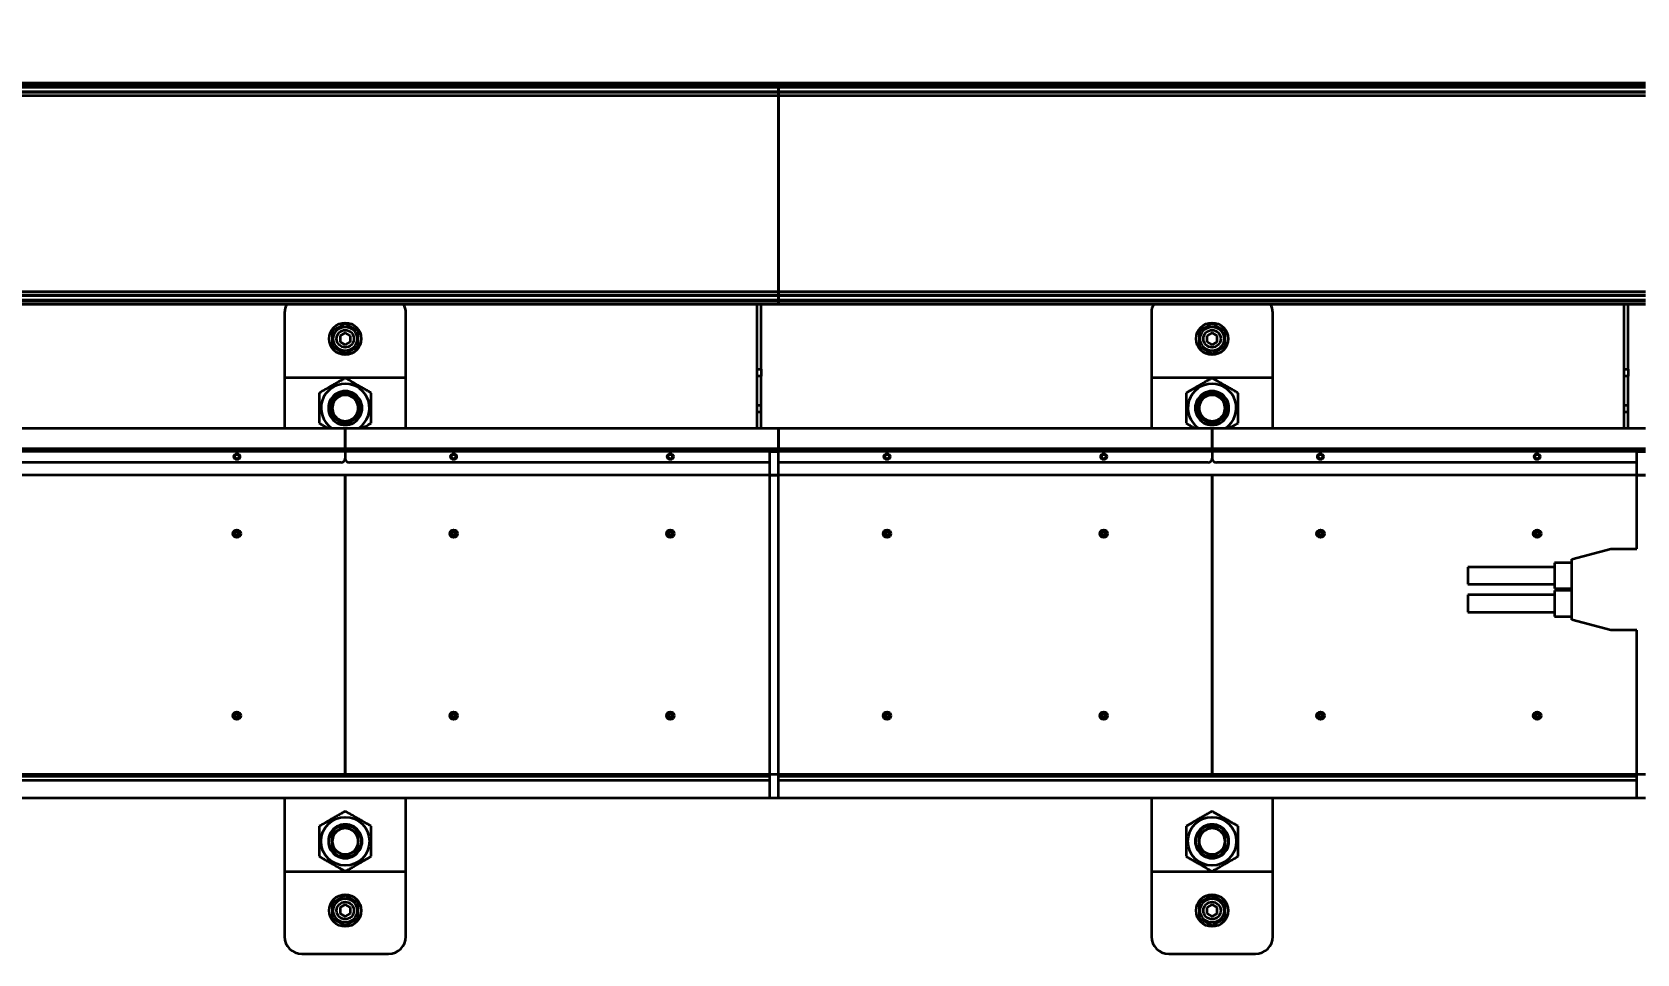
# Model space of a CAD drawing. Header units: millimetres. Extents: x 0 to 420, y 0 to 297.
# Drawn here: x 262.7 to 281.22, y 159.39 to 170.03 of the extents above; entities that cross this region are included whole.
import ezdxf

# ---------------------------------------------------------------- set-up
doc = ezdxf.new("R2010")
doc.units = ezdxf.units.MM
doc.layers.add('尺寸线层', color=150, linetype='Continuous')
doc.styles.add('SLDTEXTSTYLE2', font='TXT', dxfattribs={"width": 0.7})
doc.dimstyles.new('SLDDIMSTYLE0', dxfattribs={"dimtxt": 3.5, "dimasz": 3.302, "dimexe": 0, "dimexo": 0.0625, "dimgap": 0.875, "dimtad": 1, "dimdec": 1, "dimlfac": 100, "dimrnd": 1e-09, "dimzin": 12, "dimdsep": 46, "dimtxsty": 'SLDTEXTSTYLE2', "dimsah": 1, "dimcen": 0.09, "dimadec": 0, "dimazin": 3, "dimtfac": 1, "dimtdec": 3, "dimtofl": 0, "dimtmove": 0, "dimatfit": 3, "dimfxl": 0, "dimfrac": 2, "dimtolj": 1, "dimtzin": 12, "dimarcsym": 0})

# ---------------------------------------------------------------- blocks, each defined once
blk = doc.blocks.new('_D_6')
at = {"layer": '尺寸线层'}
for p, q in [((91.215, 164.917), (91.215, 234.192)), ((321.315, 165.187), (321.315, 234.192)), ((321.315, 233.192), (91.215, 233.192))]:
    blk.add_line(p, q, dxfattribs=at)
for points in [[(91.215, 233.192), (94.517, 232.684), (94.517, 233.7)], [(321.315, 233.192), (318.013, 233.7), (318.013, 232.684)]]:
    blk.add_solid(points, dxfattribs=at)
at = {"layer": '尺寸线层', "insert": (205.173, 237.704), "char_height": 3.5, "attachment_point": 1, "style": 'SLDTEXTSTYLE2'}
blk.add_mtext('23010', dxfattribs=at)
blk = doc.blocks.new('_D_7')
at = {"layer": '尺寸线层'}
for p, q in [((70.597, 160.402), (70.597, 246.192)), ((332.816, 175.117), (332.816, 246.192)), ((332.816, 245.192), (70.597, 245.192))]:
    blk.add_line(p, q, dxfattribs=at)
for points in [[(70.597, 245.192), (73.899, 244.684), (73.899, 245.7)], [(332.816, 245.192), (329.514, 245.7), (329.514, 244.684)]]:
    blk.add_solid(points, dxfattribs=at)
at = {"layer": '尺寸线层', "insert": (202.876, 249.704), "char_height": 3.5, "attachment_point": 1, "style": 'SLDTEXTSTYLE2'}
blk.add_mtext('26221.85', dxfattribs=at)

msp = doc.modelspace()

# ---------------------------------------------------------------- linework, layer by layer
at = {"color": 7, "linetype": 'Continuous', "lineweight": 35}
for p, q in [((271.3154, 169.4422), (261.3154, 169.4422)), ((261.3154, 169.4372), (271.3154, 169.4372)), ((271.3154, 169.4019), (261.3154, 169.4019)), ((261.3154, 169.3976), (271.3154, 169.3976)), ((271.3154, 169.4422), (271.3154, 169.4372)), ((281.3154, 169.4422), (271.3154, 169.4422)), ((271.3154, 169.4372), (271.3154, 169.4422)), ((271.3154, 169.4019), (271.3154, 169.4372)), ((271.3154, 169.4372), (271.3154, 169.4019)), ((271.3154, 169.4372), (281.3154, 169.4372)), ((271.3154, 169.4019), (271.3154, 169.3976)), ((271.3154, 169.3976), (271.3154, 169.4019)), ((281.3154, 169.4019), (271.3154, 169.4019)), ((271.3154, 169.3429), (271.3154, 169.3976)), ((271.3154, 169.3976), (281.3154, 169.3976)), ((271.3154, 169.3976), (271.3154, 169.3429)), ((271.3154, 169.3429), (261.3154, 169.3429)), ((261.3154, 169.3422), (271.3154, 169.3422)), ((261.3154, 169.3372), (271.3154, 169.3372)), ((271.3154, 169.2972), (261.3154, 169.2972)), ((271.3154, 169.3429), (271.3154, 169.3422)), ((281.3154, 169.3429), (271.3154, 169.3429)), ((271.3154, 169.3422), (271.3154, 169.3429)), ((271.3154, 169.3372), (271.3154, 169.3422)), ((271.3154, 169.3422), (281.3154, 169.3422)), ((271.3154, 169.3422), (271.3154, 169.3372)), ((271.3154, 169.2972), (271.3154, 169.3372)), ((271.3154, 169.3372), (281.3154, 169.3372)), ((271.3154, 169.3372), (271.3154, 169.2972)), ((271.3154, 169.2972), (271.3154, 167.0372)), ((281.3154, 169.2972), (271.3154, 169.2972)), ((271.3154, 167.0372), (271.3154, 169.2972)), ((261.3154, 167.0372), (271.3154, 167.0372)), ((271.3154, 166.9972), (261.3154, 166.9972)), ((271.3154, 166.9922), (261.3154, 166.9922)), ((261.3154, 166.9916), (271.3154, 166.9916)), ((271.3154, 166.9972), (271.3154, 167.0372)), ((271.3154, 167.0372), (271.3154, 166.9972)), ((271.3154, 167.0372), (281.3154, 167.0372)), ((271.3154, 166.9922), (271.3154, 166.9972)), ((281.3154, 166.9972), (271.3154, 166.9972)), ((271.3154, 166.9972), (271.3154, 166.9922)), ((271.3154, 166.9922), (271.3154, 166.9916)), ((281.3154, 166.9922), (271.3154, 166.9922)), ((271.3154, 166.9916), (271.3154, 166.9922)), ((271.3154, 166.9369), (271.3154, 166.9916)), ((271.3154, 166.9916), (281.3154, 166.9916)), ((271.3154, 166.9916), (271.3154, 166.9369)), ((271.3154, 166.9369), (261.3154, 166.9369)), ((261.3154, 166.9326), (271.3154, 166.9326)), ((271.3154, 166.8972), (261.3154, 166.8972)), ((261.3154, 166.8922), (271.3154, 166.8922)), ((271.0654, 166.8922), (271.0654, 166.1403)), ((271.1154, 166.1403), (271.1154, 166.8922)), ((271.3154, 166.9369), (271.3154, 166.9326)), ((271.3154, 166.9326), (271.3154, 166.9369)), ((281.3154, 166.9369), (271.3154, 166.9369)), ((271.3154, 166.8972), (271.3154, 166.9326)), ((271.3154, 166.9326), (281.3154, 166.9326)), ((271.3154, 166.9326), (271.3154, 166.8972)), ((271.3154, 166.8972), (271.3154, 166.8922)), ((281.3154, 166.8972), (271.3154, 166.8972)), ((271.3154, 166.8922), (271.3154, 166.8972)), ((271.3154, 166.8922), (281.3154, 166.8922)), ((281.0654, 166.8922), (281.0654, 166.1403)), ((281.1154, 166.1403), (281.1154, 166.8922)), ((265.6154, 166.7922), (265.6154, 166.0422)), ((267.0154, 166.0422), (267.0154, 166.7922)), ((275.6154, 166.7922), (275.6154, 166.0422)), ((277.0154, 166.0422), (277.0154, 166.7922)), ((266.3154, 166.5615), (266.2554, 166.5269)), ((266.2554, 166.5269), (266.2554, 166.4576)), ((266.2554, 166.4576), (266.3154, 166.423)), ((266.3754, 166.5269), (266.3154, 166.5615)), ((266.3154, 166.423), (266.3754, 166.4576)), ((266.3754, 166.4576), (266.3754, 166.5269)), ((276.3154, 166.5615), (276.2554, 166.5269)), ((276.2554, 166.5269), (276.2554, 166.4576)), ((276.2554, 166.4576), (276.3154, 166.423)), ((276.3754, 166.5269), (276.3154, 166.5615)), ((276.3154, 166.423), (276.3754, 166.4576)), ((276.3754, 166.4576), (276.3754, 166.5269)), ((271.0654, 166.1403), (271.1154, 166.1403)), ((271.0654, 166.1403), (271.0654, 166.0622)), ((271.1154, 166.1403), (271.1154, 166.0622)), ((281.0654, 166.1403), (281.1154, 166.1403)), ((281.0654, 166.1403), (281.0654, 166.0622)), ((281.1154, 166.1403), (281.1154, 166.0622)), ((267.0154, 166.0422), (265.6154, 166.0422)), ((265.6154, 166.0422), (265.6154, 165.4622)), ((266.1465, 165.7897), (266.3154, 165.8872)), ((266.3154, 165.8872), (266.4842, 165.7897)), ((267.0154, 165.4622), (267.0154, 166.0422)), ((271.1154, 166.0622), (271.0654, 166.0622)), ((271.0654, 166.0622), (271.0654, 165.7223)), ((271.1154, 165.7223), (271.1154, 166.0622)), ((277.0154, 166.0422), (275.6154, 166.0422)), ((275.6154, 166.0422), (275.6154, 165.4622)), ((276.1465, 165.7897), (276.3154, 165.8872)), ((276.3154, 165.8872), (276.4842, 165.7897)), ((277.0154, 165.4622), (277.0154, 166.0422)), ((281.1154, 166.0622), (281.0654, 166.0622)), ((281.0654, 166.0622), (281.0654, 165.7223)), ((281.1154, 165.7223), (281.1154, 166.0622)), ((266.1465, 165.7897), (266.1465, 165.5947)), ((266.466, 165.7022), (266.4663, 165.6895)), ((266.4842, 165.7897), (266.4842, 165.5947)), ((271.1154, 165.7223), (271.0654, 165.7223)), ((271.0654, 165.7223), (271.0654, 165.6442)), ((271.1154, 165.6442), (271.1154, 165.7223)), ((276.1465, 165.7897), (276.1465, 165.5947)), ((276.466, 165.7022), (276.4663, 165.6895)), ((276.4842, 165.7897), (276.4842, 165.5947)), ((281.1154, 165.7223), (281.0654, 165.7223)), ((281.0654, 165.7223), (281.0654, 165.6442)), ((281.1154, 165.6442), (281.1154, 165.7223)), ((266.1465, 165.5947), (266.3154, 165.4972)), ((266.3154, 165.4972), (266.4842, 165.5947)), ((271.1154, 165.6442), (271.0654, 165.6442)), ((271.0654, 165.6442), (271.0654, 165.4622)), ((271.1154, 165.4622), (271.1154, 165.6442)), ((276.1465, 165.5947), (276.3154, 165.4972)), ((276.3154, 165.4972), (276.4842, 165.5947)), ((281.1154, 165.6442), (281.0654, 165.6442)), ((281.0654, 165.6442), (281.0654, 165.4622)), ((281.1154, 165.4622), (281.1154, 165.6442)), ((261.3154, 165.4622), (266.3154, 165.4622)), ((266.3154, 165.2222), (266.3154, 165.4622)), ((266.3154, 165.4622), (271.3154, 165.4622)), ((266.3154, 165.4622), (266.3154, 165.2222)), ((271.3154, 165.2222), (271.3154, 165.4622)), ((271.3154, 165.4622), (271.3154, 165.2222)), ((271.3154, 165.4622), (276.3154, 165.4622)), ((276.3154, 165.2222), (276.3154, 165.4622)), ((276.3154, 165.4622), (281.3154, 165.4622)), ((276.3154, 165.4622), (276.3154, 165.2222)), ((266.3154, 165.2222), (261.3154, 165.2222)), ((261.3154, 165.2022), (266.3154, 165.2022)), ((266.3154, 165.1922), (261.3154, 165.1922)), ((271.3154, 165.2222), (266.3154, 165.2222)), ((266.3154, 165.2222), (266.3154, 165.2022)), ((266.3154, 165.2022), (266.3154, 165.2222)), ((266.3154, 165.2022), (271.3154, 165.2022)), ((266.3154, 165.1922), (266.3154, 165.2022)), ((266.3154, 165.2022), (266.3154, 165.1922)), ((266.3154, 165.1922), (266.3154, 165.1122)), ((266.3154, 165.1922), (266.3154, 165.1122)), ((271.2154, 165.1922), (266.3154, 165.1922)), ((271.2154, 164.9172), (271.2154, 165.1922)), ((271.2154, 165.1922), (271.3154, 165.1922)), ((271.3154, 165.2222), (271.3154, 165.2022)), ((276.3154, 165.2222), (271.3154, 165.2222)), ((271.3154, 165.2022), (271.3154, 165.2222)), ((271.3154, 165.1922), (271.3154, 165.2022)), ((271.3154, 165.2022), (276.3154, 165.2022)), ((271.3154, 165.2022), (271.3154, 165.1922)), ((271.3154, 164.9172), (271.3154, 165.1922)), ((276.3154, 165.1922), (271.3154, 165.1922)), ((281.3154, 165.2222), (276.3154, 165.2222)), ((276.3154, 165.2222), (276.3154, 165.2022)), ((276.3154, 165.2022), (276.3154, 165.2222)), ((276.3154, 165.2022), (281.3154, 165.2022)), ((276.3154, 165.1922), (276.3154, 165.2022)), ((276.3154, 165.2022), (276.3154, 165.1922)), ((276.3154, 165.1922), (276.3154, 165.1122)), ((276.3154, 165.1922), (276.3154, 165.1122)), ((281.2154, 165.1922), (276.3154, 165.1922)), ((281.2154, 164.9172), (281.2154, 165.1922)), ((281.2154, 165.1922), (281.3154, 165.1922)), ((266.2654, 165.0622), (261.3154, 165.0622)), ((271.2154, 165.0622), (266.3654, 165.0622)), ((276.2654, 165.0622), (271.3154, 165.0622)), ((281.2154, 165.0622), (276.3654, 165.0622)), ((266.3154, 164.9172), (261.3154, 164.9172)), ((266.3154, 161.4672), (266.3154, 164.9172)), ((266.3154, 164.9172), (266.3154, 161.4672)), ((271.3154, 164.9172), (266.3154, 164.9172)), ((271.2154, 161.4672), (271.2154, 164.9172)), ((271.2154, 164.9172), (271.3154, 164.9172)), ((276.3154, 164.9172), (271.3154, 164.9172)), ((271.3154, 161.4672), (271.3154, 164.9172)), ((276.3154, 161.4672), (276.3154, 164.9172)), ((276.3154, 164.9172), (276.3154, 161.4672)), ((281.3154, 164.9172), (276.3154, 164.9172)), ((281.2154, 164.0679), (281.2154, 164.9172)), ((281.2154, 164.9172), (281.3154, 164.9172)), ((280.4657, 163.9479), (280.917, 164.0679)), ((280.917, 164.0679), (281.217, 164.0679)), ((280.2657, 163.8579), (279.2657, 163.8579)), ((279.2657, 163.8579), (279.2657, 163.6579)), ((280.4657, 163.9079), (280.2657, 163.9079)), ((280.2657, 163.9079), (280.2657, 163.6079)), ((280.4657, 163.2479), (280.4657, 163.9479)), ((279.2657, 163.6579), (280.2657, 163.6579)), ((280.2657, 163.5379), (279.2657, 163.5379)), ((279.2657, 163.5379), (279.2657, 163.3379)), ((280.2657, 163.6079), (280.4657, 163.6079)), ((280.4657, 163.5879), (280.2657, 163.5879)), ((280.2657, 163.5879), (280.2657, 163.2879)), ((279.2657, 163.3379), (280.2657, 163.3379)), ((280.2657, 163.2879), (280.4657, 163.2879)), ((280.917, 163.1279), (280.4657, 163.2479)), ((281.217, 163.1279), (280.917, 163.1279)), ((281.2154, 161.4672), (281.2154, 163.1279)), ((261.3154, 161.4672), (266.3154, 161.4672)), ((261.3154, 161.4422), (271.2154, 161.4422)), ((266.3154, 161.4672), (271.3154, 161.4672)), ((271.2154, 161.4672), (271.3154, 161.4672)), ((271.2154, 161.1922), (271.2154, 161.4672)), ((271.3154, 161.4672), (276.3154, 161.4672)), ((271.3154, 161.1922), (271.3154, 161.4672)), ((271.3154, 161.4422), (281.2154, 161.4422)), ((276.3154, 161.4672), (281.3154, 161.4672)), ((281.2154, 161.4672), (281.3154, 161.4672)), ((281.2154, 161.1922), (281.2154, 161.4672)), ((271.2154, 161.3922), (261.3154, 161.3922)), ((281.2154, 161.3922), (271.3154, 161.3922)), ((261.3154, 161.1922), (271.2154, 161.1922)), ((265.6154, 161.1922), (265.6154, 160.3422)), ((267.0154, 160.3422), (267.0154, 161.1922)), ((271.2154, 161.1922), (271.3154, 161.1922)), ((271.3154, 161.1922), (281.2154, 161.1922)), ((275.6154, 161.1922), (275.6154, 160.3422)), ((277.0154, 160.3422), (277.0154, 161.1922)), ((281.2154, 161.1922), (281.3154, 161.1922)), ((266.3154, 160.8872), (266.2964, 160.8763)), ((266.3344, 160.8763), (266.3154, 160.8872)), ((276.3154, 160.8872), (276.2964, 160.8763)), ((276.3344, 160.8763), (276.3154, 160.8872)), ((266.1655, 160.8007), (266.1465, 160.7897)), ((266.1465, 160.7897), (266.1465, 160.7678)), ((266.4842, 160.7897), (266.4652, 160.8007)), ((266.4659, 160.7039), (266.4659, 160.6809)), ((266.4842, 160.7897), (266.4842, 160.7678)), ((276.1655, 160.8007), (276.1465, 160.7897)), ((276.1465, 160.7897), (276.1465, 160.7678)), ((276.4842, 160.7897), (276.4652, 160.8007)), ((276.4659, 160.7039), (276.4659, 160.6809)), ((276.4842, 160.7897), (276.4842, 160.7678)), ((266.1465, 160.6167), (266.1465, 160.5947)), ((266.1655, 160.5838), (266.1465, 160.5947)), ((266.4842, 160.5947), (266.4652, 160.5838)), ((266.4842, 160.6167), (266.4842, 160.5947)), ((276.1465, 160.6167), (276.1465, 160.5947)), ((276.1655, 160.5838), (276.1465, 160.5947)), ((276.4842, 160.5947), (276.4652, 160.5838)), ((276.4842, 160.6167), (276.4842, 160.5947)), ((265.6154, 160.3422), (267.0154, 160.3422)), ((265.6154, 160.3422), (265.6154, 159.5922)), ((266.3154, 160.4972), (266.2964, 160.5082)), ((266.3344, 160.5082), (266.3154, 160.4972)), ((267.0154, 159.5922), (267.0154, 160.3422)), ((275.6154, 160.3422), (277.0154, 160.3422)), ((275.6154, 160.3422), (275.6154, 159.5922)), ((276.3154, 160.4972), (276.2964, 160.5082)), ((276.3344, 160.5082), (276.3154, 160.4972)), ((277.0154, 159.5922), (277.0154, 160.3422)), ((266.3154, 159.9615), (266.2554, 159.9269)), ((266.3754, 159.9269), (266.3154, 159.9615)), ((276.3154, 159.9615), (276.2554, 159.9269)), ((276.3754, 159.9269), (276.3154, 159.9615)), ((266.2554, 159.9269), (266.2554, 159.8576)), ((266.2554, 159.8576), (266.3154, 159.823)), ((266.3154, 159.823), (266.3754, 159.8576)), ((266.3754, 159.8576), (266.3754, 159.9269)), ((276.2554, 159.9269), (276.2554, 159.8576)), ((276.2554, 159.8576), (276.3154, 159.823)), ((276.3154, 159.823), (276.3754, 159.8576)), ((276.3754, 159.8576), (276.3754, 159.9269)), ((265.8154, 159.3922), (266.8154, 159.3922)), ((275.8154, 159.3922), (276.8154, 159.3922))]:
    msp.add_line(p, q, dxfattribs=at)
at = {"color": 7, "linetype": 'Continuous', "lineweight": 35, "flags": 128}
for points in [[(266.3771, 165.83), (266.3905, 165.8232), (266.4044, 165.8142)], [(276.3771, 165.83), (276.3905, 165.8232), (276.4044, 165.8142)], [(266.2451, 165.5586), (266.2427, 165.5599), (266.2336, 165.5653)], [(266.4014, 165.5682), (266.3995, 165.5668), (266.3816, 165.5565)], [(276.2451, 165.5586), (276.2427, 165.5599), (276.2336, 165.5653)], [(276.4014, 165.5682), (276.3995, 165.5668), (276.3816, 165.5565)], [(266.1647, 160.683), (266.1651, 160.7066), (266.1655, 160.7106)], [(266.2276, 160.8151), (266.2379, 160.8219), (266.2533, 160.8299)], [(276.1647, 160.683), (276.1651, 160.7066), (276.1655, 160.7106)], [(276.2276, 160.8151), (276.2379, 160.8219), (276.2533, 160.8299)]]:
    msp.add_lwpolyline(points, dxfattribs=at)
at = {"color": 7, "linetype": 'Continuous', "lineweight": 35}
for centre, radius in [((266.3154, 166.4922), 0.185), ((266.3154, 166.4922), 0.1385), ((276.3154, 166.4922), 0.185), ((276.3154, 166.4922), 0.1385), ((266.3154, 166.4922), 0.1), ((276.3154, 166.4922), 0.1), ((265.0654, 165.1322), 0.035), ((265.0654, 165.1322), 0.025), ((267.5654, 165.1322), 0.035), ((267.5654, 165.1322), 0.025), ((270.0654, 165.1322), 0.035), ((270.0654, 165.1322), 0.025), ((272.5654, 165.1322), 0.035), ((272.5654, 165.1322), 0.025), ((275.0654, 165.1322), 0.035), ((275.0654, 165.1322), 0.025), ((277.5654, 165.1322), 0.035), ((277.5654, 165.1322), 0.025), ((280.0654, 165.1322), 0.035), ((280.0654, 165.1322), 0.025), ((265.0654, 164.2422), 0.045), ((265.0654, 164.2422), 0.0275), ((265.0654, 164.2422), 0.021), ((267.5654, 164.2422), 0.045), ((267.5654, 164.2422), 0.0275), ((267.5654, 164.2422), 0.021), ((270.0654, 164.2422), 0.045), ((270.0654, 164.2422), 0.0275), ((270.0654, 164.2422), 0.021), ((272.5654, 164.2422), 0.045), ((272.5654, 164.2422), 0.0275), ((272.5654, 164.2422), 0.021), ((275.0654, 164.2422), 0.045), ((275.0654, 164.2422), 0.0275), ((275.0654, 164.2422), 0.021), ((277.5654, 164.2422), 0.045), ((277.5654, 164.2422), 0.0275), ((277.5654, 164.2422), 0.021), ((280.0654, 164.2422), 0.045), ((280.0654, 164.2422), 0.0275), ((280.0654, 164.2422), 0.021), ((265.0654, 162.1422), 0.045), ((267.5654, 162.1422), 0.045), ((270.0654, 162.1422), 0.045), ((272.5654, 162.1422), 0.045), ((275.0654, 162.1422), 0.045), ((277.5654, 162.1422), 0.045), ((280.0654, 162.1422), 0.045), ((265.0654, 162.1422), 0.0275), ((265.0654, 162.1422), 0.021), ((267.5654, 162.1422), 0.0275), ((267.5654, 162.1422), 0.021), ((270.0654, 162.1422), 0.0275), ((270.0654, 162.1422), 0.021), ((272.5654, 162.1422), 0.0275), ((272.5654, 162.1422), 0.021), ((275.0654, 162.1422), 0.0275), ((275.0654, 162.1422), 0.021), ((277.5654, 162.1422), 0.0275), ((277.5654, 162.1422), 0.021), ((280.0654, 162.1422), 0.0275), ((280.0654, 162.1422), 0.021), ((266.3154, 160.6922), 0.2795), ((276.3154, 160.6922), 0.2795), ((266.3154, 160.6922), 0.185), ((276.3154, 160.6922), 0.185), ((266.3154, 159.8922), 0.185), ((266.3154, 159.8922), 0.1385), ((266.3154, 159.8922), 0.1), ((276.3154, 159.8922), 0.185), ((276.3154, 159.8922), 0.1385), ((276.3154, 159.8922), 0.1)]:
    msp.add_circle(centre, radius, dxfattribs=at)
for centre, radius, start, end in [((265.8154, 166.7922), 0.2, 150, 180), ((266.8154, 166.7922), 0.2, 0, 30), ((275.8154, 166.7922), 0.2, 150, 180), ((276.8154, 166.7922), 0.2, 0, 30), ((266.3154, 165.6922), 0.2795, 304.62404, 235.37596), ((266.3154, 165.6922), 0.195, 90, 150), ((266.3154, 165.6922), 0.195, 30, 90), ((276.3154, 165.6922), 0.2795, 304.62404, 235.37596), ((276.3154, 165.6922), 0.195, 90, 150), ((276.3154, 165.6922), 0.195, 30, 90), ((266.3154, 165.6922), 0.195, 150, 210), ((266.3154, 165.6922), 0.151, 176.50763, 187.52903), ((266.3154, 165.6922), 0.15, 120, 180), ((266.3154, 165.6922), 0.15, 60, 120), ((266.3154, 165.6922), 0.15, 0, 60), ((266.3154, 165.6922), 0.195, 330, 30), ((276.3154, 165.6922), 0.195, 150, 210), ((276.3154, 165.6922), 0.151, 176.50763, 187.52903), ((276.3154, 165.6922), 0.15, 120, 180), ((276.3154, 165.6922), 0.15, 60, 120), ((276.3154, 165.6922), 0.15, 0, 60), ((276.3154, 165.6922), 0.195, 330, 30), ((266.3154, 165.6922), 0.195, 210, 270), ((266.3154, 165.6922), 0.15, 180, 240), ((266.3154, 165.6922), 0.15, 240, 300), ((266.3154, 165.6922), 0.195, 270, 330), ((266.3154, 165.6922), 0.15, 300, 0), ((276.3154, 165.6922), 0.195, 210, 270), ((276.3154, 165.6922), 0.15, 180, 240), ((276.3154, 165.6922), 0.15, 240, 300), ((276.3154, 165.6922), 0.195, 270, 330), ((276.3154, 165.6922), 0.15, 300, 0), ((266.2654, 165.1122), 0.05, 270, 0), ((266.3654, 165.1122), 0.05, 180, 270), ((276.2654, 165.1122), 0.05, 270, 0), ((276.3654, 165.1122), 0.05, 180, 270), ((266.3154, 160.6922), 0.195, 90, 150), ((266.3154, 160.6922), 0.195, 30, 90), ((276.3154, 160.6922), 0.195, 90, 150), ((276.3154, 160.6922), 0.195, 30, 90), ((266.3154, 160.6922), 0.195, 150, 210), ((266.3154, 160.6922), 0.15, 120, 180), ((266.3154, 160.6922), 0.15, 60, 120), ((266.3154, 160.6922), 0.15, 0, 60), ((266.3154, 160.6922), 0.195, 330, 30), ((276.3154, 160.6922), 0.195, 150, 210), ((276.3154, 160.6922), 0.15, 120, 180), ((276.3154, 160.6922), 0.15, 60, 120), ((276.3154, 160.6922), 0.15, 0, 60), ((276.3154, 160.6922), 0.195, 330, 30), ((266.3154, 160.6922), 0.195, 210, 270), ((266.3154, 160.6922), 0.151, 183.49237, 185.23986), ((266.3154, 160.6922), 0.15, 180, 240), ((266.3154, 160.6922), 0.15, 240, 300), ((266.3154, 160.6922), 0.195, 270, 330), ((266.3154, 160.6922), 0.15, 300, 0), ((276.3154, 160.6922), 0.195, 210, 270), ((276.3154, 160.6922), 0.151, 183.49237, 185.23986), ((276.3154, 160.6922), 0.15, 180, 240), ((276.3154, 160.6922), 0.15, 240, 300), ((276.3154, 160.6922), 0.195, 270, 330), ((276.3154, 160.6922), 0.15, 300, 0), ((265.8154, 159.5922), 0.2, 180, 270), ((266.8154, 159.5922), 0.2, 270, 0), ((275.8154, 159.5922), 0.2, 180, 270), ((276.8154, 159.5922), 0.2, 270, 0)]:
    msp.add_arc(centre, radius, start, end, dxfattribs=at)
for points, knots in [([(266.3154, 166.6654), (266.3024, 166.6579), (266.276, 166.6427), (266.237, 166.6202), (266.1998, 166.5987), (266.1769, 166.5855), (266.1654, 166.5788)], [0, 0, 0, 0, 0.2646136, 0.5349658, 0.7653524, 1, 1, 1, 1]), ([(266.4654, 166.5788), (266.4524, 166.5864), (266.426, 166.6016), (266.387, 166.6241), (266.3498, 166.6456), (266.3269, 166.6588), (266.3154, 166.6654)], [0, 0, 0, 0, 0.2646136, 0.5349658, 0.7653524, 1, 1, 1, 1]), ([(276.3154, 166.6654), (276.3024, 166.6579), (276.276, 166.6427), (276.237, 166.6202), (276.1998, 166.5987), (276.1769, 166.5855), (276.1654, 166.5788)], [0, 0, 0, 0, 0.2646136, 0.5349658, 0.7653524, 1, 1, 1, 1]), ([(276.4654, 166.5788), (276.4524, 166.5864), (276.426, 166.6016), (276.387, 166.6241), (276.3498, 166.6456), (276.3269, 166.6588), (276.3154, 166.6654)], [0, 0, 0, 0, 0.2646136, 0.5349658, 0.7653524, 1, 1, 1, 1]), ([(266.1654, 166.5788), (266.1654, 166.5638), (266.1654, 166.5334), (266.1654, 166.4884), (266.1654, 166.4453), (266.1654, 166.419), (266.1654, 166.4056)], [0, 0, 0, 0, 0.2646136, 0.5349658, 0.7653524, 1, 1, 1, 1]), ([(266.4654, 166.4056), (266.4654, 166.4207), (266.4654, 166.4511), (266.4654, 166.4961), (266.4654, 166.5391), (266.4654, 166.5655), (266.4654, 166.5788)], [0, 0, 0, 0, 0.2646136, 0.5349658, 0.7653524, 1, 1, 1, 1]), ([(276.1654, 166.5788), (276.1654, 166.5638), (276.1654, 166.5334), (276.1654, 166.4884), (276.1654, 166.4453), (276.1654, 166.419), (276.1654, 166.4056)], [0, 0, 0, 0, 0.2646136, 0.5349658, 0.7653524, 1, 1, 1, 1]), ([(276.4654, 166.4056), (276.4654, 166.4207), (276.4654, 166.4511), (276.4654, 166.4961), (276.4654, 166.5391), (276.4654, 166.5655), (276.4654, 166.5788)], [0, 0, 0, 0, 0.2646136, 0.5349658, 0.7653524, 1, 1, 1, 1]), ([(266.1654, 166.4056), (266.1784, 166.3981), (266.2047, 166.3829), (266.2437, 166.3604), (266.281, 166.3389), (266.3038, 166.3257), (266.3154, 166.319)], [0, 0, 0, 0, 0.2646136, 0.5349658, 0.7653524, 1, 1, 1, 1]), ([(266.3154, 166.319), (266.3284, 166.3266), (266.3547, 166.3417), (266.3937, 166.3643), (266.431, 166.3858), (266.4538, 166.399), (266.4654, 166.4056)], [0, 0, 0, 0, 0.2646136, 0.5349658, 0.7653524, 1, 1, 1, 1]), ([(276.1654, 166.4056), (276.1784, 166.3981), (276.2047, 166.3829), (276.2437, 166.3604), (276.281, 166.3389), (276.3038, 166.3257), (276.3154, 166.319)], [0, 0, 0, 0, 0.2646136, 0.5349658, 0.7653524, 1, 1, 1, 1]), ([(276.3154, 166.319), (276.3284, 166.3266), (276.3547, 166.3417), (276.3937, 166.3643), (276.431, 166.3858), (276.4538, 166.399), (276.4654, 166.4056)], [0, 0, 0, 0, 0.2646136, 0.5349658, 0.7653524, 1, 1, 1, 1]), ([(266.3154, 166.0387), (266.3024, 166.0312), (266.2765, 166.0162), (266.2366, 165.9932), (266.1959, 165.9697), (266.145, 165.9403), (266.0841, 165.9051), (266.0384, 165.8788), (266.0154, 165.8654)], [0, 0, 0, 0, 0.1323418, 0.2646462, 0.3999105, 0.5351505, 0.7654456, 1, 1, 1, 1]), ([(266.6154, 165.8654), (266.6024, 165.8729), (266.5765, 165.8879), (266.5366, 165.9109), (266.4959, 165.9344), (266.445, 165.9638), (266.3841, 165.999), (266.3384, 166.0253), (266.3154, 166.0387)], [0, 0, 0, 0, 0.1323418, 0.2646462, 0.3999105, 0.5351505, 0.7654456, 1, 1, 1, 1]), ([(276.3154, 166.0387), (276.3024, 166.0312), (276.2765, 166.0162), (276.2366, 165.9932), (276.1959, 165.9697), (276.145, 165.9403), (276.0841, 165.9051), (276.0384, 165.8788), (276.0154, 165.8654)], [0, 0, 0, 0, 0.1323418, 0.2646462, 0.3999105, 0.5351505, 0.7654456, 1, 1, 1, 1]), ([(276.6154, 165.8654), (276.6024, 165.8729), (276.5765, 165.8879), (276.5366, 165.9109), (276.4959, 165.9344), (276.445, 165.9638), (276.3841, 165.999), (276.3384, 166.0253), (276.3154, 166.0387)], [0, 0, 0, 0, 0.1323418, 0.2646462, 0.3999105, 0.5351505, 0.7654456, 1, 1, 1, 1]), ([(266.0154, 165.8654), (266.0154, 165.8505), (266.0154, 165.8205), (266.0154, 165.7745), (266.0154, 165.7275), (266.0154, 165.6688), (266.0154, 165.5984), (266.0154, 165.5457), (266.0154, 165.519)], [0, 0, 0, 0, 0.1323418, 0.2646462, 0.3999105, 0.5351505, 0.7654456, 1, 1, 1, 1]), ([(266.2404, 165.8221), (266.2278, 165.8149), (266.2027, 165.8004), (266.1778, 165.786), (266.1654, 165.7788)], [0, 0, 0, 0, 0.4977806, 1, 1, 1, 1]), ([(266.1654, 165.7788), (266.1654, 165.7646), (266.1654, 165.7359), (266.1654, 165.7068), (266.1654, 165.6922)], [0, 0, 0, 0, 0.4981128, 1, 1, 1, 1]), ([(266.3154, 165.8654), (266.303, 165.8583), (266.2782, 165.844), (266.253, 165.8294), (266.2404, 165.8221)], [0, 0, 0, 0, 0.4981128, 1, 1, 1, 1]), ([(266.3904, 165.8221), (266.3778, 165.8294), (266.3527, 165.8439), (266.3278, 165.8582), (266.3154, 165.8654)], [0, 0, 0, 0, 0.4977806, 1, 1, 1, 1]), ([(266.4654, 165.7788), (266.453, 165.786), (266.4282, 165.8003), (266.403, 165.8149), (266.3904, 165.8221)], [0, 0, 0, 0, 0.4981128, 1, 1, 1, 1]), ([(266.4654, 165.6922), (266.4654, 165.7067), (266.4654, 165.7358), (266.4654, 165.7644), (266.4654, 165.7788)], [0, 0, 0, 0, 0.4977806, 1, 1, 1, 1]), ([(266.6154, 165.519), (266.6154, 165.534), (266.6154, 165.5639), (266.6154, 165.61), (266.6154, 165.657), (266.6154, 165.7157), (266.6154, 165.7861), (266.6154, 165.8388), (266.6154, 165.8654)], [0, 0, 0, 0, 0.1323418, 0.2646462, 0.3999105, 0.5351505, 0.7654456, 1, 1, 1, 1]), ([(276.0154, 165.8654), (276.0154, 165.8505), (276.0154, 165.8205), (276.0154, 165.7745), (276.0154, 165.7275), (276.0154, 165.6688), (276.0154, 165.5984), (276.0154, 165.5457), (276.0154, 165.519)], [0, 0, 0, 0, 0.1323418, 0.2646462, 0.3999105, 0.5351505, 0.7654456, 1, 1, 1, 1]), ([(276.2404, 165.8221), (276.2278, 165.8149), (276.2027, 165.8004), (276.1778, 165.786), (276.1654, 165.7788)], [0, 0, 0, 0, 0.4977806, 1, 1, 1, 1]), ([(276.1654, 165.7788), (276.1654, 165.7646), (276.1654, 165.7359), (276.1654, 165.7068), (276.1654, 165.6922)], [0, 0, 0, 0, 0.4981128, 1, 1, 1, 1]), ([(276.3154, 165.8654), (276.303, 165.8583), (276.2782, 165.844), (276.253, 165.8294), (276.2404, 165.8221)], [0, 0, 0, 0, 0.4981128, 1, 1, 1, 1]), ([(276.3904, 165.8221), (276.3778, 165.8294), (276.3527, 165.8439), (276.3278, 165.8582), (276.3154, 165.8654)], [0, 0, 0, 0, 0.4977806, 1, 1, 1, 1]), ([(276.4654, 165.7788), (276.453, 165.786), (276.4282, 165.8003), (276.403, 165.8149), (276.3904, 165.8221)], [0, 0, 0, 0, 0.4981128, 1, 1, 1, 1]), ([(276.4654, 165.6922), (276.4654, 165.7067), (276.4654, 165.7358), (276.4654, 165.7644), (276.4654, 165.7788)], [0, 0, 0, 0, 0.4977806, 1, 1, 1, 1]), ([(276.6154, 165.519), (276.6154, 165.534), (276.6154, 165.5639), (276.6154, 165.61), (276.6154, 165.657), (276.6154, 165.7157), (276.6154, 165.7861), (276.6154, 165.8388), (276.6154, 165.8654)], [0, 0, 0, 0, 0.1323418, 0.2646462, 0.3999105, 0.5351505, 0.7654456, 1, 1, 1, 1]), ([(266.0154, 165.519), (266.0283, 165.5115), (266.0543, 165.4966), (266.0872, 165.4776), (266.1071, 165.4661), (266.1137, 165.4622)], [0, 0, 0, 0, 0.4009566, 0.8017998, 1, 1, 1, 1]), ([(266.1654, 165.6922), (266.1654, 165.6778), (266.1654, 165.6487), (266.1654, 165.62), (266.1654, 165.6056)], [0, 0, 0, 0, 0.4977806, 1, 1, 1, 1]), ([(266.1654, 165.6056), (266.1777, 165.5985), (266.2026, 165.5842), (266.2277, 165.5696), (266.2404, 165.5623)], [0, 0, 0, 0, 0.4981128, 1, 1, 1, 1]), ([(266.2404, 165.5623), (266.2529, 165.5551), (266.2781, 165.5406), (266.3029, 165.5262), (266.3154, 165.519)], [0, 0, 0, 0, 0.4977806, 1, 1, 1, 1]), ([(266.3154, 165.519), (266.3277, 165.5262), (266.3526, 165.5405), (266.3777, 165.555), (266.3904, 165.5623)], [0, 0, 0, 0, 0.4981128, 1, 1, 1, 1]), ([(266.3904, 165.5623), (266.4029, 165.5696), (266.4281, 165.5841), (266.4529, 165.5984), (266.4654, 165.6056)], [0, 0, 0, 0, 0.4977806, 1, 1, 1, 1]), ([(266.4654, 165.6056), (266.4654, 165.6199), (266.4654, 165.6486), (266.4654, 165.6777), (266.4654, 165.6922)], [0, 0, 0, 0, 0.4981128, 1, 1, 1, 1]), ([(266.517, 165.4622), (266.5266, 165.4678), (266.56, 165.4871), (266.5924, 165.5058), (266.6154, 165.519)], [0, 0, 0, 0, 0.2885167, 1, 1, 1, 1]), ([(276.0154, 165.519), (276.0283, 165.5115), (276.0543, 165.4966), (276.0872, 165.4776), (276.1071, 165.4661), (276.1137, 165.4622)], [0, 0, 0, 0, 0.4009566, 0.8017998, 1, 1, 1, 1]), ([(276.1654, 165.6922), (276.1654, 165.6778), (276.1654, 165.6487), (276.1654, 165.62), (276.1654, 165.6056)], [0, 0, 0, 0, 0.4977806, 1, 1, 1, 1]), ([(276.1654, 165.6056), (276.1777, 165.5985), (276.2026, 165.5842), (276.2277, 165.5696), (276.2404, 165.5623)], [0, 0, 0, 0, 0.4981128, 1, 1, 1, 1]), ([(276.2404, 165.5623), (276.2529, 165.5551), (276.2781, 165.5406), (276.3029, 165.5262), (276.3154, 165.519)], [0, 0, 0, 0, 0.4977806, 1, 1, 1, 1]), ([(276.3154, 165.519), (276.3277, 165.5262), (276.3526, 165.5405), (276.3777, 165.555), (276.3904, 165.5623)], [0, 0, 0, 0, 0.4981128, 1, 1, 1, 1]), ([(276.3904, 165.5623), (276.4029, 165.5696), (276.4281, 165.5841), (276.4529, 165.5984), (276.4654, 165.6056)], [0, 0, 0, 0, 0.4977806, 1, 1, 1, 1]), ([(276.4654, 165.6056), (276.4654, 165.6199), (276.4654, 165.6486), (276.4654, 165.6777), (276.4654, 165.6922)], [0, 0, 0, 0, 0.4981128, 1, 1, 1, 1]), ([(276.517, 165.4622), (276.5266, 165.4678), (276.56, 165.4871), (276.5924, 165.5058), (276.6154, 165.519)], [0, 0, 0, 0, 0.2885167, 1, 1, 1, 1]), ([(266.3154, 161.0387), (266.3024, 161.0312), (266.2765, 161.0162), (266.2366, 160.9932), (266.1959, 160.9697), (266.145, 160.9403), (266.0841, 160.9051), (266.0384, 160.8788), (266.0154, 160.8654)], [0, 0, 0, 0, 0.1323418, 0.2646462, 0.3999105, 0.5351505, 0.7654456, 1, 1, 1, 1]), ([(266.6154, 160.8654), (266.6024, 160.8729), (266.5765, 160.8879), (266.5366, 160.9109), (266.4959, 160.9344), (266.445, 160.9638), (266.3841, 160.999), (266.3384, 161.0253), (266.3154, 161.0387)], [0, 0, 0, 0, 0.1323418, 0.2646462, 0.3999105, 0.5351505, 0.7654456, 1, 1, 1, 1]), ([(276.3154, 161.0387), (276.3024, 161.0312), (276.2765, 161.0162), (276.2366, 160.9932), (276.1959, 160.9697), (276.145, 160.9403), (276.0841, 160.9051), (276.0384, 160.8788), (276.0154, 160.8654)], [0, 0, 0, 0, 0.1323418, 0.2646462, 0.3999105, 0.5351505, 0.7654456, 1, 1, 1, 1]), ([(276.6154, 160.8654), (276.6024, 160.8729), (276.5765, 160.8879), (276.5366, 160.9109), (276.4959, 160.9344), (276.445, 160.9638), (276.3841, 160.999), (276.3384, 161.0253), (276.3154, 161.0387)], [0, 0, 0, 0, 0.1323418, 0.2646462, 0.3999105, 0.5351505, 0.7654456, 1, 1, 1, 1]), ([(266.0154, 160.8654), (266.0154, 160.8505), (266.0154, 160.8205), (266.0154, 160.7745), (266.0154, 160.7275), (266.0154, 160.6688), (266.0154, 160.5984), (266.0154, 160.5457), (266.0154, 160.519)], [0, 0, 0, 0, 0.13234181, 0.2646462, 0.39991053, 0.53515046, 0.76544562, 1, 1, 1, 1]), ([(266.2404, 160.8221), (266.2278, 160.8149), (266.2027, 160.8004), (266.1778, 160.786), (266.1654, 160.7788)], [0, 0, 0, 0, 0.4977806, 1, 1, 1, 1]), ([(266.1654, 160.7788), (266.1654, 160.7646), (266.1654, 160.7359), (266.1654, 160.7068), (266.1654, 160.6922)], [0, 0, 0, 0, 0.4981128, 1, 1, 1, 1]), ([(266.3154, 160.8654), (266.303, 160.8583), (266.2782, 160.844), (266.253, 160.8294), (266.2404, 160.8221)], [0, 0, 0, 0, 0.4981128, 1, 1, 1, 1]), ([(266.3904, 160.8221), (266.3778, 160.8294), (266.3527, 160.8439), (266.3278, 160.8582), (266.3154, 160.8654)], [0, 0, 0, 0, 0.4977806, 1, 1, 1, 1]), ([(266.4654, 160.7788), (266.453, 160.786), (266.4282, 160.8003), (266.403, 160.8149), (266.3904, 160.8221)], [0, 0, 0, 0, 0.4981128, 1, 1, 1, 1]), ([(266.4654, 160.6922), (266.4654, 160.7067), (266.4654, 160.7358), (266.4654, 160.7644), (266.4654, 160.7788)], [0, 0, 0, 0, 0.4977806, 1, 1, 1, 1]), ([(266.6154, 160.519), (266.6154, 160.534), (266.6154, 160.5639), (266.6154, 160.61), (266.6154, 160.657), (266.6154, 160.7157), (266.6154, 160.7861), (266.6154, 160.8388), (266.6154, 160.8654)], [0, 0, 0, 0, 0.1323418, 0.2646462, 0.3999105, 0.5351505, 0.7654456, 1, 1, 1, 1]), ([(276.0154, 160.8654), (276.0154, 160.8505), (276.0154, 160.8205), (276.0154, 160.7745), (276.0154, 160.7275), (276.0154, 160.6688), (276.0154, 160.5984), (276.0154, 160.5457), (276.0154, 160.519)], [0, 0, 0, 0, 0.13234181, 0.2646462, 0.39991053, 0.53515046, 0.76544562, 1, 1, 1, 1]), ([(276.2404, 160.8221), (276.2278, 160.8149), (276.2027, 160.8004), (276.1778, 160.786), (276.1654, 160.7788)], [0, 0, 0, 0, 0.4977806, 1, 1, 1, 1]), ([(276.1654, 160.7788), (276.1654, 160.7646), (276.1654, 160.7359), (276.1654, 160.7068), (276.1654, 160.6922)], [0, 0, 0, 0, 0.4981128, 1, 1, 1, 1]), ([(276.3154, 160.8654), (276.303, 160.8583), (276.2782, 160.844), (276.253, 160.8294), (276.2404, 160.8221)], [0, 0, 0, 0, 0.4981128, 1, 1, 1, 1]), ([(276.3904, 160.8221), (276.3778, 160.8294), (276.3527, 160.8439), (276.3278, 160.8582), (276.3154, 160.8654)], [0, 0, 0, 0, 0.4977806, 1, 1, 1, 1]), ([(276.4654, 160.7788), (276.453, 160.786), (276.4282, 160.8003), (276.403, 160.8149), (276.3904, 160.8221)], [0, 0, 0, 0, 0.4981128, 1, 1, 1, 1]), ([(276.4654, 160.6922), (276.4654, 160.7067), (276.4654, 160.7358), (276.4654, 160.7644), (276.4654, 160.7788)], [0, 0, 0, 0, 0.4977806, 1, 1, 1, 1]), ([(276.6154, 160.519), (276.6154, 160.534), (276.6154, 160.5639), (276.6154, 160.61), (276.6154, 160.657), (276.6154, 160.7157), (276.6154, 160.7861), (276.6154, 160.8388), (276.6154, 160.8654)], [0, 0, 0, 0, 0.1323418, 0.2646462, 0.3999105, 0.5351505, 0.7654456, 1, 1, 1, 1]), ([(266.0154, 160.519), (266.0283, 160.5116), (266.0543, 160.4966), (266.0942, 160.4735), (266.1348, 160.4501), (266.1857, 160.4207), (266.2466, 160.3855), (266.2923, 160.3591), (266.3154, 160.3458)], [0, 0, 0, 0, 0.1323418, 0.2646462, 0.3999105, 0.5351505, 0.7654456, 1, 1, 1, 1]), ([(266.1654, 160.6922), (266.1654, 160.6778), (266.1654, 160.6487), (266.1654, 160.62), (266.1654, 160.6056)], [0, 0, 0, 0, 0.4977806, 1, 1, 1, 1]), ([(266.1654, 160.6056), (266.1777, 160.5985), (266.2026, 160.5842), (266.2277, 160.5696), (266.2404, 160.5623)], [0, 0, 0, 0, 0.49811277, 1, 1, 1, 1]), ([(266.2404, 160.5623), (266.2529, 160.5551), (266.2781, 160.5406), (266.3029, 160.5262), (266.3154, 160.519)], [0, 0, 0, 0, 0.4977806, 1, 1, 1, 1]), ([(266.3154, 160.519), (266.3277, 160.5262), (266.3526, 160.5405), (266.3777, 160.555), (266.3904, 160.5623)], [0, 0, 0, 0, 0.4981128, 1, 1, 1, 1]), ([(266.3154, 160.3458), (266.3283, 160.3533), (266.3543, 160.3683), (266.3942, 160.3913), (266.4348, 160.4148), (266.4857, 160.4442), (266.5466, 160.4793), (266.5923, 160.5057), (266.6154, 160.519)], [0, 0, 0, 0, 0.1323418, 0.2646462, 0.3999105, 0.5351505, 0.7654456, 1, 1, 1, 1]), ([(266.3904, 160.5623), (266.4029, 160.5696), (266.4281, 160.5841), (266.4529, 160.5984), (266.4654, 160.6056)], [0, 0, 0, 0, 0.4977806, 1, 1, 1, 1]), ([(266.4654, 160.6056), (266.4654, 160.6199), (266.4654, 160.6486), (266.4654, 160.6777), (266.4654, 160.6922)], [0, 0, 0, 0, 0.4981128, 1, 1, 1, 1]), ([(276.0154, 160.519), (276.0283, 160.5116), (276.0543, 160.4966), (276.0942, 160.4735), (276.1348, 160.4501), (276.1857, 160.4207), (276.2466, 160.3855), (276.2923, 160.3591), (276.3154, 160.3458)], [0, 0, 0, 0, 0.1323418, 0.2646462, 0.3999105, 0.5351505, 0.7654456, 1, 1, 1, 1]), ([(276.1654, 160.6922), (276.1654, 160.6778), (276.1654, 160.6487), (276.1654, 160.62), (276.1654, 160.6056)], [0, 0, 0, 0, 0.4977806, 1, 1, 1, 1]), ([(276.1654, 160.6056), (276.1777, 160.5985), (276.2026, 160.5842), (276.2277, 160.5696), (276.2404, 160.5623)], [0, 0, 0, 0, 0.49811277, 1, 1, 1, 1]), ([(276.2404, 160.5623), (276.2529, 160.5551), (276.2781, 160.5406), (276.3029, 160.5262), (276.3154, 160.519)], [0, 0, 0, 0, 0.4977806, 1, 1, 1, 1]), ([(276.3154, 160.519), (276.3277, 160.5262), (276.3526, 160.5405), (276.3777, 160.555), (276.3904, 160.5623)], [0, 0, 0, 0, 0.4981128, 1, 1, 1, 1]), ([(276.3154, 160.3458), (276.3283, 160.3533), (276.3543, 160.3683), (276.3942, 160.3913), (276.4348, 160.4148), (276.4857, 160.4442), (276.5466, 160.4793), (276.5923, 160.5057), (276.6154, 160.519)], [0, 0, 0, 0, 0.1323418, 0.2646462, 0.3999105, 0.5351505, 0.7654456, 1, 1, 1, 1]), ([(276.3904, 160.5623), (276.4029, 160.5696), (276.4281, 160.5841), (276.4529, 160.5984), (276.4654, 160.6056)], [0, 0, 0, 0, 0.4977806, 1, 1, 1, 1]), ([(276.4654, 160.6056), (276.4654, 160.6199), (276.4654, 160.6486), (276.4654, 160.6777), (276.4654, 160.6922)], [0, 0, 0, 0, 0.4981128, 1, 1, 1, 1]), ([(266.3154, 160.0654), (266.3024, 160.0579), (266.276, 160.0427), (266.237, 160.0202), (266.1998, 159.9987), (266.1769, 159.9855), (266.1654, 159.9788)], [0, 0, 0, 0, 0.2646136, 0.5349658, 0.7653524, 1, 1, 1, 1]), ([(266.1654, 159.9788), (266.1654, 159.9638), (266.1654, 159.9334), (266.1654, 159.8884), (266.1654, 159.8453), (266.1654, 159.819), (266.1654, 159.8056)], [0, 0, 0, 0, 0.2646136, 0.5349658, 0.7653524, 1, 1, 1, 1]), ([(266.4654, 159.9788), (266.4524, 159.9864), (266.426, 160.0016), (266.387, 160.0241), (266.3498, 160.0456), (266.3269, 160.0588), (266.3154, 160.0654)], [0, 0, 0, 0, 0.2646136, 0.5349658, 0.7653524, 1, 1, 1, 1]), ([(266.4654, 159.8056), (266.4654, 159.8207), (266.4654, 159.8511), (266.4654, 159.8961), (266.4654, 159.9391), (266.4654, 159.9655), (266.4654, 159.9788)], [0, 0, 0, 0, 0.2646136, 0.5349658, 0.7653524, 1, 1, 1, 1]), ([(276.3154, 160.0654), (276.3024, 160.0579), (276.276, 160.0427), (276.237, 160.0202), (276.1998, 159.9987), (276.1769, 159.9855), (276.1654, 159.9788)], [0, 0, 0, 0, 0.2646136, 0.5349658, 0.7653524, 1, 1, 1, 1]), ([(276.1654, 159.9788), (276.1654, 159.9638), (276.1654, 159.9334), (276.1654, 159.8884), (276.1654, 159.8453), (276.1654, 159.819), (276.1654, 159.8056)], [0, 0, 0, 0, 0.2646136, 0.5349658, 0.7653524, 1, 1, 1, 1]), ([(276.4654, 159.9788), (276.4524, 159.9864), (276.426, 160.0016), (276.387, 160.0241), (276.3498, 160.0456), (276.3269, 160.0588), (276.3154, 160.0654)], [0, 0, 0, 0, 0.2646136, 0.5349658, 0.7653524, 1, 1, 1, 1]), ([(276.4654, 159.8056), (276.4654, 159.8207), (276.4654, 159.8511), (276.4654, 159.8961), (276.4654, 159.9391), (276.4654, 159.9655), (276.4654, 159.9788)], [0, 0, 0, 0, 0.2646136, 0.5349658, 0.7653524, 1, 1, 1, 1]), ([(266.1654, 159.8056), (266.1784, 159.7981), (266.2047, 159.7829), (266.2437, 159.7604), (266.281, 159.7389), (266.3038, 159.7257), (266.3154, 159.719)], [0, 0, 0, 0, 0.2646136, 0.5349658, 0.7653524, 1, 1, 1, 1]), ([(266.3154, 159.719), (266.3284, 159.7266), (266.3547, 159.7417), (266.3937, 159.7643), (266.431, 159.7858), (266.4538, 159.799), (266.4654, 159.8056)], [0, 0, 0, 0, 0.2646136, 0.5349658, 0.7653524, 1, 1, 1, 1]), ([(276.1654, 159.8056), (276.1784, 159.7981), (276.2047, 159.7829), (276.2437, 159.7604), (276.281, 159.7389), (276.3038, 159.7257), (276.3154, 159.719)], [0, 0, 0, 0, 0.2646136, 0.5349658, 0.7653524, 1, 1, 1, 1]), ([(276.3154, 159.719), (276.3284, 159.7266), (276.3547, 159.7417), (276.3937, 159.7643), (276.431, 159.7858), (276.4538, 159.799), (276.4654, 159.8056)], [0, 0, 0, 0, 0.2646136, 0.5349658, 0.7653524, 1, 1, 1, 1])]:
    msp.add_open_spline(points, degree=3, knots=knots, dxfattribs=at)

# ---------------------------------------------------------------- dimensions: what is measured, and where the dimension line sits
at = {"layer": '尺寸线层'}
for base, p1, p2, picture, middle in [((70.597, 245.1922), (332.8156, 175.1167), (70.597, 160.4022), '_D_7', (209.0129, 245.1922)), ((91.2154, 233.1922), (321.3154, 165.1871), (91.2154, 164.9172), '_D_6', (209.0129, 233.1922))]:
    dim = msp.add_linear_dim(base=base, p1=p1, p2=p2, angle=0, dimstyle='SLDDIMSTYLE0', dxfattribs=at)
    dim.commit()
    dim.dimension.update_dxf_attribs({"geometry": picture, "text_midpoint": middle, "dimtype": 160})

doc.saveas('drawing.dxf')
